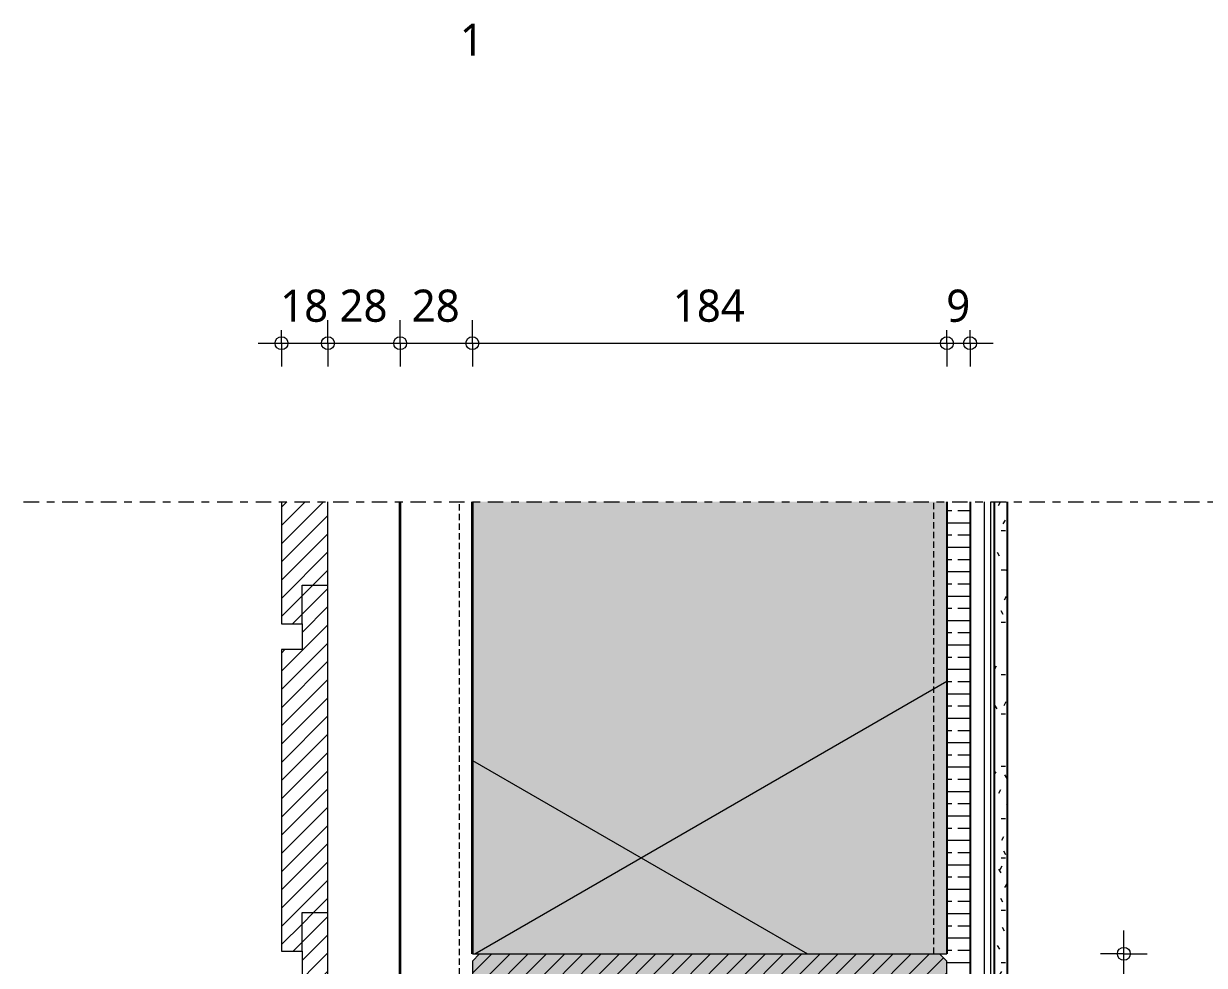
# Model space of a CAD drawing. Header units: millimetres. Extents: x 2927 to 18500, y -7154 to 6447.
# Drawn here: x 6062.4 to 6520.3, y -1128.8 to -763.4 of the extents above; entities that cross this region are included whole.
import ezdxf

# ---------------------------------------------------------------- set-up
doc = ezdxf.new("R2010")
doc.units = ezdxf.units.MM
for name, pattern in [('MV_center', [15, 6, -3, 3, -3]), ('MV_hidden', [3.75, 2.5, -1.25]), ('MV_stramien', [16, 8, -4, 0, -4])]:
    doc.linetypes.add(name, pattern=pattern)
for name, color, linetype, lineweight in [('A-ANNO-DIMS', 211, 'Continuous', 13), ('A-ANNO-DIMS-5', 211, 'Continuous', 13), ('A-DETL', 90, 'Continuous', 13), ('A-DETL-GENF', 92, 'Continuous', 18), ('A-DETL-MEDM', 33, 'Continuous', 18), ('G-ANNO-TEXT', 231, 'Continuous', 13)]:
    doc.layers.add(name, color=color, linetype=linetype, lineweight=lineweight)
doc.styles.add('Segoe UI_3', font='segoeui.ttf', dxfattribs={"height": 12.5})
doc.dimstyles.new('2_5_mm', dxfattribs={"dimscale": 304.8, "dimtxt": 13.092049, "dimasz": 0.016404, "dimexe": 0.029528, "dimexo": 0.0625, "dimgap": 0.014764, "dimtad": 1, "dimdec": 0, "dimzin": 0, "dimdsep": 46, "dimtxsty": 'Segoe UI_3', "dimblk1": 'DOTBLANK', "dimblk2": 'DOTBLANK', "dimsah": 1, "dimcen": 0.09, "dimdle": 0.029528, "dimazin": 0, "dimtfac": 1, "dimtdec": 4, "dimtix": 1, "dimtmove": 0, "dimatfit": 3, "dimfxl": 0.029528, "dimfxlon": 1, "dimtvp": 1, "dimtfill": 1, "dimtolj": 1, "dimtzin": 0, "dimarcsym": 2})
pattern_1 = [(45, (0, 0), (-3.535534, 3.535534), [])]

# ---------------------------------------------------------------- blocks, each defined once
blk = doc.blocks.new('42 isolatie - Type 1-3769606-Details Domera')
at = {"layer": 'A-DETL-GENF'}
blk.add_hatch(color=256, dxfattribs=at).paths.add_polyline_path([(0.28, -3.63), (0.28, -184.8), (175.66, -184.8), (175.66, -0.8), (0.28, -0.8)])
at = {"layer": 'A-DETL-GENF', "lineweight": 13}
h = blk.add_hatch(dxfattribs=at)
h.set_pattern_fill('FP_11', color=256, style=0, pattern_type=2)
h.set_pattern_definition([(300, (-2126.39, -181.76), (-155.885, -90), []), (240, (-2126.39, -181.76), (-155.885, 90), [])])
h.paths.add_polyline_path([(0.28, -3.63), (0.28, -184.8), (175.66, -184.8), (175.66, -0.8), (0.28, -0.8)])
at = {"layer": 'A-DETL-GENF'}
for p, q in [((175.66, -0.8), (0.28, -0.8)), ((0.28, -0.8), (0.28, -3.63)), ((0.28, -3.63), (0.28, -181.97)), ((0.28, -181.97), (0.28, -184.8)), ((0.28, -184.8), (175.66, -184.8))]:
    blk.add_line(p, q, dxfattribs=at)
blk = doc.blocks.new('00 hout_rechthoekig_sls - SLS 38x184-V187-Details Domera')
at = {"layer": 'A-DETL-GENF'}
blk.add_hatch(color=256, dxfattribs=at).paths.add_polyline_path([(67.48, -38), (181.17, -38), (184, -35.17), (184, -2.83), (181.17, 0), (2.83, 0), (0, -2.83), (0, -35.17), (2.83, -38)])
at = {"layer": 'A-DETL-MEDM', "lineweight": 13}
h = blk.add_hatch(dxfattribs=at)
h.set_pattern_fill('FP_232', color=256, style=0, pattern_type=2)
h.set_pattern_definition([(45, (-6236.438, 1124.306), (-3.535534, 3.535534), [])])
h.paths.add_polyline_path([(67.48, -38), (181.17, -38), (184, -35.17), (184, -2.83), (181.17, 0), (2.83, 0), (0, -2.83), (0, -35.17), (2.83, -38)])
at = {"layer": 'A-DETL-MEDM'}
for p, q in [((0, -2.83), (2.83, 0)), ((2.83, 0), (0, -2.83)), ((2.83, 0), (181.17, 0)), ((181.17, 0), (184, -2.83)), ((0, -2.83), (0, -35.17)), ((181.17, 0), (184, -2.83)), ((184, -35.17), (184, -2.83)), ((2.83, -38), (0, -35.17)), ((0, -35.17), (2.83, -38)), ((184, -35.17), (181.17, -38)), ((181.17, -38), (184, -35.17)), ((2.83, -38), (181.17, -38))]:
    blk.add_line(p, q, dxfattribs=at)
blk = doc.blocks.new('NLRS_00_DI_maskeer - Type 1-4234573-Details Domera')
at = {"layer": 'A-DETL-GENF', "linetype": 'MV_center'}
blk.add_line((381.5, 0), (-100, 0), dxfattribs=at)
blk = doc.blocks.new('DIMBLOCK167-Details Domera')
at = {"layer": 'A-ANNO-DIMS-5'}
for p, q in [((6162.44, -887.43), (6162.44, -878.43)), ((6180.44, -887.43), (6180.44, -878.43)), ((6153.44, -887.43), (6180.44, -887.43)), ((6162.44, -887.43), (6162.44, -896.43)), ((6180.44, -887.43), (6180.44, -896.43))]:
    blk.add_line(p, q, dxfattribs=at)
for centre in [(6162.44, -887.43), (6180.44, -887.43)]:
    blk.add_circle(centre, 2.5, dxfattribs=at)
at = {"layer": 'A-ANNO-DIMS-5', "color": 0, "insert": (6161.92, -866.62), "char_height": 12.5, "width": 22.8516, "attachment_point": 1, "line_spacing_factor": 1.142579, "style": 'Segoe UI_3', "bg_fill": 3, "box_fill_scale": 1.25, "bg_fill_color": 9, "bg_fill_true_color": 13158600, "bg_fill_transparency": 0}
blk.add_mtext('18', dxfattribs=at)
blk = doc.blocks.new('_DotBlank')
at = {"color": 0, "linetype": 'ByBlock', "lineweight": -2}
blk.add_line((-0.5, 0), (-1, 0), dxfattribs=at)
blk.add_circle((0, 0), 0.5, dxfattribs=at)
blk = doc.blocks.new('DIMBLOCK168-Details Domera')
at = {"layer": 'A-ANNO-DIMS-5'}
for p, q in [((6180.44, -887.43), (6180.44, -878.43)), ((6208.44, -887.43), (6208.44, -878.43)), ((6180.44, -887.43), (6208.44, -887.43)), ((6180.44, -887.43), (6180.44, -896.43)), ((6208.44, -887.43), (6208.44, -896.43))]:
    blk.add_line(p, q, dxfattribs=at)
for centre in [(6180.44, -887.43), (6208.44, -887.43)]:
    blk.add_circle(centre, 2.5, dxfattribs=at)
at = {"layer": 'A-ANNO-DIMS-5', "color": 0, "insert": (6184.92, -866.62), "char_height": 12.5, "width": 22.8516, "attachment_point": 1, "line_spacing_factor": 1.142579, "style": 'Segoe UI_3', "bg_fill": 3, "box_fill_scale": 1.25, "bg_fill_color": 9, "bg_fill_true_color": 13158600, "bg_fill_transparency": 0}
blk.add_mtext('28', dxfattribs=at)
blk = doc.blocks.new('DIMBLOCK169-Details Domera')
at = {"layer": 'A-ANNO-DIMS-5'}
for p, q in [((6208.44, -887.43), (6208.44, -878.43)), ((6236.44, -887.43), (6236.44, -878.43)), ((6208.44, -887.43), (6236.44, -887.43)), ((6208.44, -887.43), (6208.44, -896.43)), ((6236.44, -887.43), (6236.44, -896.43))]:
    blk.add_line(p, q, dxfattribs=at)
for centre in [(6208.44, -887.43), (6236.44, -887.43)]:
    blk.add_circle(centre, 2.5, dxfattribs=at)
at = {"layer": 'A-ANNO-DIMS-5', "color": 0, "insert": (6212.92, -866.62), "char_height": 12.5, "width": 22.8516, "attachment_point": 1, "line_spacing_factor": 1.142579, "style": 'Segoe UI_3', "bg_fill": 3, "box_fill_scale": 1.25, "bg_fill_color": 9, "bg_fill_true_color": 13158600, "bg_fill_transparency": 0}
blk.add_mtext('28', dxfattribs=at)
blk = doc.blocks.new('DIMBLOCK170-Details Domera')
at = {"layer": 'A-ANNO-DIMS-5'}
for p, q in [((6236.44, -887.43), (6236.44, -878.43)), ((6420.44, -887.43), (6420.44, -878.43)), ((6236.44, -887.43), (6420.44, -887.43)), ((6236.44, -887.43), (6236.44, -896.43)), ((6420.44, -887.43), (6420.44, -896.43))]:
    blk.add_line(p, q, dxfattribs=at)
for centre in [(6236.44, -887.43), (6420.44, -887.43)]:
    blk.add_circle(centre, 2.5, dxfattribs=at)
at = {"layer": 'A-ANNO-DIMS-5', "color": 0, "insert": (6314.16, -866.62), "char_height": 12.5, "width": 34.2774, "attachment_point": 1, "line_spacing_factor": 1.142579, "style": 'Segoe UI_3', "bg_fill": 3, "box_fill_scale": 1.25, "bg_fill_color": 9, "bg_fill_true_color": 13158600, "bg_fill_transparency": 0}
blk.add_mtext('184', dxfattribs=at)
blk = doc.blocks.new('DIMBLOCK171-Details Domera')
at = {"layer": 'A-ANNO-DIMS-5'}
for p, q in [((6420.44, -887.43), (6420.44, -878.43)), ((6429.44, -887.43), (6429.44, -878.43)), ((6420.44, -887.43), (6438.44, -887.43)), ((6420.44, -887.43), (6420.44, -896.43)), ((6429.44, -887.43), (6429.44, -896.43))]:
    blk.add_line(p, q, dxfattribs=at)
for centre in [(6420.44, -887.43), (6429.44, -887.43)]:
    blk.add_circle(centre, 2.5, dxfattribs=at)
at = {"layer": 'A-ANNO-DIMS-5', "color": 0, "insert": (6420.18, -866.62), "char_height": 12.5, "width": 11.4258, "attachment_point": 1, "line_spacing_factor": 1.142579, "style": 'Segoe UI_3', "bg_fill": 3, "box_fill_scale": 1.25, "bg_fill_color": 9, "bg_fill_true_color": 13158600, "bg_fill_transparency": 0}
blk.add_mtext('9', dxfattribs=at)
blk = doc.blocks.new('DIMBLOCK220-Details Domera')
at = {"layer": 'A-ANNO-DIMS-5'}
for p, q in [((6489.06, -1162.31), (6489.06, -1115.31)), ((6489.06, -1124.31), (6480.06, -1124.31)), ((6489.06, -1124.31), (6498.06, -1124.31)), ((6489.06, -1162.31), (6480.06, -1162.31)), ((6489.06, -1162.31), (6498.06, -1162.31))]:
    blk.add_line(p, q, dxfattribs=at)
for centre in [(6489.06, -1124.31), (6489.06, -1162.31)]:
    blk.add_circle(centre, 2.5, dxfattribs=at)
at = {"layer": 'A-ANNO-DIMS-5', "color": 0, "insert": (6468.25, -1152.83), "char_height": 12.5, "width": 22.8516, "attachment_point": 1, "rotation": 90, "line_spacing_factor": 1.142579, "style": 'Segoe UI_3', "bg_fill": 3, "box_fill_scale": 1.25, "bg_fill_color": 9, "bg_fill_true_color": 13158600, "bg_fill_transparency": 0}
blk.add_mtext('38', dxfattribs=at)

msp = doc.modelspace()

# ---------------------------------------------------------------- hatches: boundary and pattern name
at = {"layer": 'A-DETL-GENF', "lineweight": 13}
h = msp.add_hatch(dxfattribs=at)
h.set_pattern_fill('FP_10', color=250, style=0, pattern_type=2)
h.set_pattern_definition(pattern_1)
h.paths.add_polyline_path([(6170.44, -996.31), (6170.44, -981.31), (6180.44, -981.31), (6180.44, -948.93), (6162.44, -948.93), (6162.44, -996.31)])
h = msp.add_hatch(dxfattribs=at)
h.set_pattern_fill('FP_4', color=250, style=0, pattern_type=2)
h.set_pattern_definition([(0, (0, 0), (0, 9.476), []), (0, (0, 4.738), (0, 9.476), [4.738, -2.369])])
h.paths.add_polyline_path([(6429.44, -1270.31), (6429.44, -948.93), (6420.44, -948.93), (6420.44, -1270.31)])
h = msp.add_hatch(dxfattribs=at)
h.set_pattern_fill('FP_6', color=253, style=0, pattern_type=2)
h.set_pattern_definition([(90, (10, 0), (-25, 1e-15), []), (90, (12.5, 0), (-25, 1e-15), []), (90, (15, 0), (-25, 1e-15), []), (90, (17.5, 0), (-25, 1e-15), [])])
h.paths.add_polyline_path([(6438.94, -1270.31), (6438.94, -948.93), (6429.44, -948.93), (6429.44, -1270.31)])
h = msp.add_hatch(dxfattribs=at)
h.set_pattern_fill('FP_5', color=253, style=0, pattern_type=2)
h.set_pattern_definition([(0, (0, 0), (20.32, 5.08), [1.676, -13.564, 1.676, -13.564, -81.28]), (0, (0, 0), (20.32, 5.08), [-30.48, 1.676, -28.804, 1.676, -13.564, -35.56]), (0, (0, 0), (20.32, 5.08), [-76.2, 1.676, -8.484, 1.676, -23.724]), (120, (7.62, 2.54), (-14.559409, 15.0576362), [1.676, -13.564, 1.676, -13.564, -81.28]), (120, (7.62, 2.54), (-14.559409, 15.0576362), [-30.48, 1.676, -28.804, 1.676, -13.564, -35.56]), (120, (7.62, 2.54), (-14.559409, 15.0576362), [-76.2, 1.676, -8.484, 1.676, -23.724]), (240, (10.16, 12.7), (-5.760591, -20.1376362), [1.676, -13.564, 1.676, -13.564, -81.28]), (240, (10.16, 12.7), (-5.760591, -20.1376362), [-30.48, 1.676, -28.804, 1.676, -13.564, -35.56]), (240, (10.16, 12.7), (-5.760591, -20.1376362), [-76.2, 1.676, -8.484, 1.676, -23.724])])
h.paths.add_polyline_path([(6443.94, -1279.81), (6443.94, -948.93), (6438.94, -948.93), (6438.94, -1279.81)])
h = msp.add_hatch(dxfattribs=at)
h.set_pattern_fill('FP_10', color=250, style=0, pattern_type=2)
h.set_pattern_definition(pattern_1)
h.paths.add_polyline_path([(6162.44, -1123.31), (6170.44, -1123.31), (6170.44, -1108.31), (6180.44, -1108.31), (6180.44, -981.31), (6170.44, -981.31), (6170.44, -1006.31), (6162.44, -1006.31)])
h = msp.add_hatch(dxfattribs=at)
h.set_pattern_fill('FP_10', color=250, style=0, pattern_type=2)
h.set_pattern_definition(pattern_1)
h.paths.add_polyline_path([(6162.44, -1250.31), (6170.44, -1250.31), (6170.44, -1235.31), (6180.44, -1235.31), (6180.44, -1108.31), (6170.44, -1108.31), (6170.44, -1133.31), (6162.44, -1133.31)])

# ---------------------------------------------------------------- linework, layer by layer
at = {"layer": 'A-DETL', "lineweight": 18}
for p, q in [((6162.44, -948.93), (6162.44, -996.31)), ((6180.44, -981.31), (6180.44, -948.93)), ((6170.44, -996.31), (6170.44, -981.31)), ((6170.44, -981.31), (6180.44, -981.31)), ((6180.44, -1108.31), (6180.44, -981.31)), ((6162.44, -996.31), (6170.44, -996.31)), ((6170.44, -996.31), (6170.44, -1006.31)), ((6170.44, -1006.31), (6162.44, -1006.31)), ((6162.44, -1006.31), (6162.44, -1123.31)), ((6170.44, -1123.31), (6170.44, -1108.31)), ((6170.44, -1108.31), (6180.44, -1108.31)), ((6180.44, -1235.31), (6180.44, -1108.31)), ((6162.44, -1123.31), (6170.44, -1123.31)), ((6170.44, -1123.31), (6170.44, -1133.31))]:
    msp.add_line(p, q, dxfattribs=at)
at = {"layer": 'A-DETL', "lineweight": 35}
for p, q in [((6208.44, -1213.31), (6208.44, -948.93)), ((6236.44, -1124.31), (6236.44, -948.93))]:
    msp.add_line(p, q, dxfattribs=at)
at = {"layer": 'A-DETL', "linetype": 'MV_hidden', "lineweight": 18}
for p, q in [((6231.44, -1162.33), (6231.44, -948.93)), ((6415.44, -1124.31), (6415.44, -948.93))]:
    msp.add_line(p, q, dxfattribs=at)
at = {"layer": 'A-DETL', "linetype": 'MV_stramien', "lineweight": 18}
msp.add_line((6236.44, -1124.31), (6236.44, -948.93), dxfattribs=at)
at = {"layer": 'A-DETL', "lineweight": 25}
for p, q in [((6420.44, -948.93), (6420.44, -1124.31)), ((6429.44, -948.93), (6429.44, -1270.31)), ((6438.94, -1270.31), (6438.94, -948.93)), ((6443.94, -1279.81), (6443.94, -948.93))]:
    msp.add_line(p, q, dxfattribs=at)

# ---------------------------------------------------------------- block references
at = {"layer": 'A-DETL-GENF', "linetype": 'MV_center', "rotation": 180}
msp.add_blockref('NLRS_00_DI_maskeer - Type 1-4234573-Details Domera', (6443.94, -948.93), dxfattribs=at)
at = {"layer": 'A-DETL-GENF', "rotation": 89.99999999999991}
msp.add_blockref('42 isolatie - Type 1-3769606-Details Domera', (6235.64, -1124.58), dxfattribs=at)
at = {"layer": 'A-DETL-MEDM'}
msp.add_blockref('00 hout_rechthoekig_sls - SLS 38x184-V187-Details Domera', (6236.44, -1124.31), dxfattribs=at)

# ---------------------------------------------------------------- texts
at = {"layer": 'G-ANNO-TEXT', "color": 7, "insert": (6231.58, -763.43), "char_height": 12.5, "width": 11.6245, "attachment_point": 1, "style": 'Segoe UI_3'}
msp.add_mtext('1', dxfattribs=at)

# ---------------------------------------------------------------- dimensions: what is measured, and where the dimension line sits
at = {"layer": 'A-ANNO-DIMS'}
dim = msp.add_linear_dim(base=(6180.44, -887.43), p1=(6162.44, -878.43), p2=(6180.44, -896.43), dimstyle='2_5_mm', override={"dimpost": '<>', "dimfxl": 25.455844}, dxfattribs=at)
dim.commit()
dim.dimension.update_dxf_attribs({"geometry": 'DIMBLOCK167-Details Domera', "text_midpoint": (6171.44, -876.44)})
dim = msp.add_linear_dim(base=(6489.06, -1124.31), p1=(6480.06, -1162.31), p2=(6480.06, -1124.31), angle=90, dimstyle='2_5_mm', override={"dimpost": '<>', "dimfxl": 38}, dxfattribs=at)
dim.commit()
dim.dimension.update_dxf_attribs({"geometry": 'DIMBLOCK220-Details Domera', "text_midpoint": (6478.1, -1143.31)})

# ---------------------------------------------------------------- next in the draw order: dimensions: what is measured, and where the dimension line sits
dim = msp.add_linear_dim(base=(6208.44, -887.43), p1=(6180.44, -896.43), p2=(6208.44, -896.43), dimstyle='2_5_mm', override={"dimpost": '<>', "dimfxl": 28}, dxfattribs=at)
dim.commit()
dim.dimension.update_dxf_attribs({"geometry": 'DIMBLOCK168-Details Domera', "text_midpoint": (6194.44, -876.47)})

# ---------------------------------------------------------------- next in the draw order: dimensions: what is measured, and where the dimension line sits
dim = msp.add_linear_dim(base=(6236.44, -887.43), p1=(6208.44, -896.43), p2=(6236.44, -896.43), dimstyle='2_5_mm', override={"dimpost": '<>', "dimfxl": 28}, dxfattribs=at)
dim.commit()
dim.dimension.update_dxf_attribs({"geometry": 'DIMBLOCK169-Details Domera', "text_midpoint": (6222.44, -876.47)})

# ---------------------------------------------------------------- next in the draw order: dimensions: what is measured, and where the dimension line sits
dim = msp.add_linear_dim(base=(6420.44, -887.43), p1=(6236.44, -896.43), p2=(6420.44, -896.43), dimstyle='2_5_mm', override={"dimpost": '<>', "dimfxl": 184}, dxfattribs=at)
dim.commit()
dim.dimension.update_dxf_attribs({"geometry": 'DIMBLOCK170-Details Domera', "text_midpoint": (6328.44, -876.44)})

# ---------------------------------------------------------------- next in the draw order: dimensions: what is measured, and where the dimension line sits
dim = msp.add_linear_dim(base=(6429.44, -887.43), p1=(6420.44, -896.43), p2=(6429.44, -896.43), dimstyle='2_5_mm', override={"dimpost": '<>', "dimfxl": 9}, dxfattribs=at)
dim.commit()
dim.dimension.update_dxf_attribs({"geometry": 'DIMBLOCK171-Details Domera', "text_midpoint": (6424.94, -876.47)})

doc.saveas('drawing.dxf')
